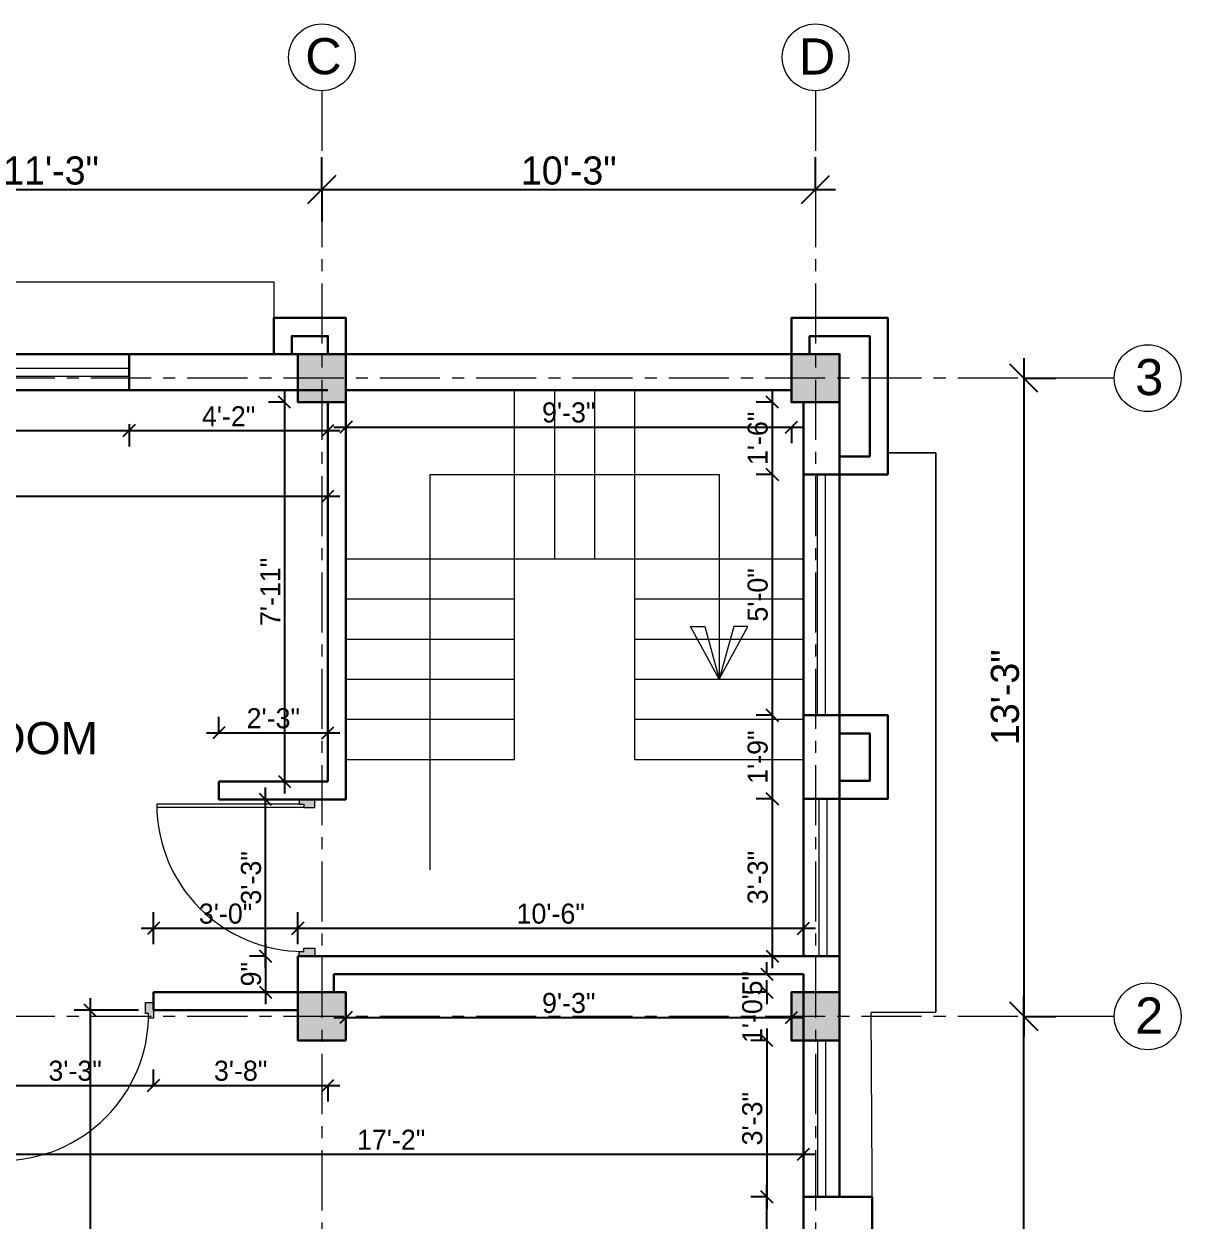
# Model space of a CAD drawing. Header units: inches. Extents: x 28835 to 36795, y -18828 to -9750.
# Drawn here: x 30894.1 to 31182.4, y -13994.7 to -13696.5 of the extents above; entities that cross this region are included whole.
import ezdxf

# ---------------------------------------------------------------- set-up
doc = ezdxf.new("R2010")
doc.units = ezdxf.units.IN
doc.header["$LTSCALE"] = 12
doc.header["$MEASUREMENT"] = 0
doc.linetypes.add('CENTER', pattern=[2, 1.25, -0.25, 0.25, -0.25])
doc.layers.add('06. Text', color=114, linetype='Continuous')
for name, color, linetype, lineweight in [('Centre Line', 253, 'CENTER', 9), ('colum', 250, 'Continuous', 30), ('dim', 85, 'Continuous', 9), ('dimention', 5, 'Continuous', 9), ('Elevation', 114, 'Continuous', 20), ('Ha2', 31, 'Continuous', 0), ('N_DOOR', 32, 'Continuous', 13), ('STAIRCASE', 6, 'Continuous', 9), ('Wall', 1, 'Continuous', 30), ('WIN', 140, 'Continuous', 15), ('window', 6, 'Continuous', 9)]:
    doc.layers.add(name, color=color, linetype=linetype, lineweight=lineweight)
doc.styles.add('Bijay', font='', dxfattribs={"height": 8})
doc.styles.add('Times', font='GOTHIC.TTF')
doc.styles.get('Bijay').set_extended_font_data('Serifa BT')
doc.dimstyles.new('D50', dxfattribs={"dimtxt": 5, "dimasz": 3, "dimexe": 4, "dimexo": 12, "dimgap": 1, "dimtad": 1, "dimdec": 0, "dimzin": 3, "dimdsep": 46, "dimlunit": 4, "dimtxsty": 'Times', "dimblk": 'OBLIQUE', "dimcen": 0, "dimdle": 3, "dimaunit": 1, "dimadec": 3, "dimazin": 0, "dimtfac": 1, "dimtdec": 0, "dimtix": 1, "dimtofl": 0, "dimtmove": 1, "dimatfit": 0, "dimldrblk": 'OBLIQUE', "dimfxl": 12, "dimfxlon": 1, "dimtolj": 1, "dimtzin": 0, "dimarcsym": 0})
doc.dimstyles.new('D75', dxfattribs={"dimtxt": 7, "dimasz": 7, "dimexe": 8, "dimexo": 24, "dimgap": 1, "dimtad": 1, "dimdec": 1, "dimzin": 3, "dimdsep": 46, "dimlunit": 4, "dimtxsty": 'Times', "dimblk": 'OBLIQUE', "dimcen": 0, "dimdle": 5, "dimaunit": 1, "dimadec": 3, "dimazin": 0, "dimtfac": 1, "dimtdec": 1, "dimtix": 1, "dimtofl": 0, "dimtmove": 1, "dimatfit": 0, "dimldrblk": 'OBLIQUE', "dimfxl": 1, "dimfxlon": 1, "dimtolj": 1, "dimtzin": 0, "dimarcsym": 0})

# ---------------------------------------------------------------- blocks, each defined once
blk = doc.blocks.new('D1000')
at = {"linetype": 'Continuous'}
for points in [[(30, 50), (30, 20), (50, 20), (50, -50), (0, -50), (0, 50)], [(970, 50), (970, 20), (950, 20), (950, -50), (1000, -50), (1000, 50)]]:
    blk.add_hatch(color=256, dxfattribs=at).paths.add_polyline_path(points)
at = {"color": 0, "linetype": 'Continuous'}
for p, q in [((950, 20), (950, 959.8)), ((970, 50), (970, 960))]:
    blk.add_line(p, q, dxfattribs=at)
at = {"linetype": 'Continuous'}
for points in [[(30, 50), (30, 20), (50, 20), (50, -50), (0, -50), (0, 50)], [(970, 50), (970, 20), (950, 20), (950, -50), (1000, -50), (1000, 50)]]:
    blk.add_lwpolyline(points, close=True, dxfattribs=at)
blk.add_arc((970, 20), 940, 90, 180, dxfattribs=at)
blk = doc.blocks.new('_Oblique')
at = {"color": 0, "linetype": 'ByBlock', "lineweight": -2}
blk.add_line((-0.5, -0.5), (0.5, 0.5), dxfattribs=at)
blk = doc.blocks.new('*D592')
at = {"layer": 'Defpoints', "color": 0, "ltscale": 12, "transparency": 16777216}
for p in [(30882.86, -13962.76), (31088.36, -13962.76), (31088.36, -13978.08)]:
    blk.add_point(p, dxfattribs=at)
at = {"layer": 'dim', "color": 0, "lineweight": -2, "ltscale": 12, "transparency": 16777216}
for p, q in [((30882.86, -13974.76), (30882.86, -13982.08)), ((31088.36, -13974.76), (31088.36, -13982.08)), ((30879.86, -13978.08), (31091.36, -13978.08))]:
    blk.add_line(p, q, dxfattribs=at)
at = {"layer": 'dim', "color": 0, "lineweight": -2, "ltscale": 12, "transparency": 16777216, "xscale": 3, "yscale": 3, "zscale": 3, "rotation": 180}
blk.add_blockref('_Oblique', (30882.86, -13978.08), dxfattribs=at)
at = {"layer": 'dim', "color": 0, "lineweight": -2, "ltscale": 12, "transparency": 16777216, "xscale": 3, "yscale": 3, "zscale": 3}
blk.add_blockref('_Oblique', (31088.36, -13978.08), dxfattribs=at)
at = {"layer": 'dim', "color": 0, "ltscale": 12, "transparency": 16777216, "insert": (30985.61, -13974.46), "char_height": 5, "attachment_point": 5, "style": 'Times'}
blk.add_mtext('\\A1;17\'-2"', dxfattribs=at)
blk = doc.blocks.new('*D594')
at = {"layer": 'Defpoints', "color": 0, "ltscale": 12, "transparency": 16777216}
for p in [(30887.36, -13946.71), (30926.36, -13960.92), (30926.36, -13968.57)]:
    blk.add_point(p, dxfattribs=at)
at = {"layer": 'dim', "color": 0, "lineweight": -2, "ltscale": 12, "transparency": 16777216}
for p, q in [((30926.36, -13960.92), (30926.36, -13956.92)), ((30884.36, -13960.92), (30929.36, -13960.92)), ((30887.36, -13958.71), (30887.36, -13964.92))]:
    blk.add_line(p, q, dxfattribs=at)
at = {"layer": 'dim', "color": 0, "lineweight": -2, "ltscale": 12, "transparency": 16777216, "xscale": 3, "yscale": 3, "zscale": 3, "rotation": 180}
blk.add_blockref('_Oblique', (30887.36, -13960.92), dxfattribs=at)
at = {"layer": 'dim', "color": 0, "lineweight": -2, "ltscale": 12, "transparency": 16777216, "xscale": 3, "yscale": 3, "zscale": 3}
blk.add_blockref('_Oblique', (30926.36, -13960.92), dxfattribs=at)
at = {"layer": 'dim', "color": 0, "ltscale": 12, "transparency": 16777216, "insert": (30906.86, -13957.29), "char_height": 5, "attachment_point": 5, "style": 'Times'}
blk.add_mtext('\\A1;3\'-3"', dxfattribs=at)
blk = doc.blocks.new('*D595')
at = {"layer": 'Defpoints', "color": 0, "ltscale": 12, "transparency": 16777216}
for p in [(30969.86, -13952.71), (30926.36, -13960.92), (30969.86, -13960.92)]:
    blk.add_point(p, dxfattribs=at)
at = {"layer": 'dim', "color": 0, "lineweight": -2, "ltscale": 12, "transparency": 16777216}
for p, q in [((30926.36, -13960.92), (30926.36, -13956.92)), ((30923.36, -13960.92), (30972.86, -13960.92)), ((30969.86, -13960.92), (30969.86, -13964.92))]:
    blk.add_line(p, q, dxfattribs=at)
at = {"layer": 'dim', "color": 0, "lineweight": -2, "ltscale": 12, "transparency": 16777216, "xscale": 3, "yscale": 3, "zscale": 3, "rotation": 180}
blk.add_blockref('_Oblique', (30926.36, -13960.92), dxfattribs=at)
at = {"layer": 'dim', "color": 0, "lineweight": -2, "ltscale": 12, "transparency": 16777216, "xscale": 3, "yscale": 3, "zscale": 3}
blk.add_blockref('_Oblique', (30969.86, -13960.92), dxfattribs=at)
at = {"layer": 'dim', "color": 0, "ltscale": 12, "transparency": 16777216, "insert": (30948.11, -13957.29), "char_height": 5, "attachment_point": 5, "style": 'Times'}
blk.add_mtext('\\A1;3\'-8"', dxfattribs=at)
blk = doc.blocks.new('*D596')
at = {"layer": 'Defpoints', "color": 0, "ltscale": 12, "transparency": 16777216}
for p in [(30974.36, -13937.71), (31085.36, -13937.71), (31085.36, -13944.03)]:
    blk.add_point(p, dxfattribs=at)
at = {"layer": 'dim', "color": 0, "lineweight": -2, "ltscale": 12, "transparency": 16777216}
for p, q in [((30971.36, -13944.03), (31088.36, -13944.03)), ((30974.36, -13944.03), (30974.36, -13948.03)), ((31085.36, -13944.03), (31085.36, -13948.03))]:
    blk.add_line(p, q, dxfattribs=at)
at = {"layer": 'dim', "color": 0, "lineweight": -2, "ltscale": 12, "transparency": 16777216, "xscale": 3, "yscale": 3, "zscale": 3, "rotation": 180}
blk.add_blockref('_Oblique', (30974.36, -13944.03), dxfattribs=at)
at = {"layer": 'dim', "color": 0, "lineweight": -2, "ltscale": 12, "transparency": 16777216, "xscale": 3, "yscale": 3, "zscale": 3}
blk.add_blockref('_Oblique', (31085.36, -13944.03), dxfattribs=at)
at = {"layer": 'dim', "color": 0, "ltscale": 12, "transparency": 16777216, "insert": (31029.86, -13940.41), "char_height": 5, "attachment_point": 5, "style": 'Times'}
blk.add_mtext('\\A1;9\'-3"', dxfattribs=at)
blk = doc.blocks.new('*D597')
at = {"layer": 'Defpoints', "color": 0, "ltscale": 12, "transparency": 16777216}
for p in [(31079.24, -13933.21), (31085.36, -13933.21), (31085.36, -13937.71)]:
    blk.add_point(p, dxfattribs=at)
at = {"layer": 'dim', "color": 0, "lineweight": -2, "ltscale": 12, "transparency": 16777216}
for p, q in [((31079.24, -13933.21), (31079.24, -13930.21)), ((31079.24, -13933.21), (31075.24, -13933.21)), ((31079.24, -13937.71), (31075.24, -13937.71)), ((31079.24, -13937.71), (31079.24, -13940.71))]:
    blk.add_line(p, q, dxfattribs=at)
at = {"layer": 'dim', "color": 0, "lineweight": -2, "ltscale": 12, "transparency": 16777216, "xscale": 3, "yscale": 3, "zscale": 3}
for p, rotation in [((31079.24, -13933.21), 270), ((31079.24, -13937.71), 90)]:
    blk.add_blockref('_Oblique', p, dxfattribs=dict(at, rotation=rotation))
at = {"layer": 'dim', "color": 0, "ltscale": 12, "transparency": 16777216, "insert": (31075.67, -13935.46), "char_height": 5, "attachment_point": 5, "rotation": 90, "style": 'Times'}
blk.add_mtext('\\A1;5"', dxfattribs=at)
blk = doc.blocks.new('*D598')
at = {"layer": 'Defpoints', "color": 0, "ltscale": 12, "transparency": 16777216}
for p in [(31085.36, -13949.71), (31079.24, -13988.71), (31088.36, -13988.71)]:
    blk.add_point(p, dxfattribs=at)
at = {"layer": 'dim', "color": 0, "lineweight": -2, "ltscale": 12, "transparency": 16777216}
for p, q in [((31079.24, -13946.71), (31079.24, -13991.71)), ((31079.24, -13949.71), (31075.24, -13949.71)), ((31079.24, -13988.71), (31075.24, -13988.71))]:
    blk.add_line(p, q, dxfattribs=at)
at = {"layer": 'dim', "color": 0, "lineweight": -2, "ltscale": 12, "transparency": 16777216, "xscale": 3, "yscale": 3, "zscale": 3}
for p, rotation in [((31079.24, -13949.71), 90), ((31079.24, -13988.71), 270)]:
    blk.add_blockref('_Oblique', p, dxfattribs=dict(at, rotation=rotation))
at = {"layer": 'dim', "color": 0, "ltscale": 12, "transparency": 16777216, "insert": (31075.61, -13969.21), "char_height": 5, "attachment_point": 5, "rotation": 90, "style": 'Times'}
blk.add_mtext('\\A1;3\'-3"', dxfattribs=at)
blk = doc.blocks.new('*D617')
at = {"layer": 'Defpoints', "color": 0, "ltscale": 12, "transparency": 16777216}
for p in [(30848.36, -13784.21), (30920.36, -13784.21), (30920.36, -13797.77)]:
    blk.add_point(p, dxfattribs=at)
at = {"layer": 'dim', "color": 0, "lineweight": -2, "ltscale": 12, "transparency": 16777216}
for p, q in [((30848.36, -13796.21), (30848.36, -13801.77)), ((30920.36, -13796.21), (30920.36, -13801.77)), ((30845.36, -13797.77), (30923.36, -13797.77))]:
    blk.add_line(p, q, dxfattribs=at)
at = {"layer": 'dim', "color": 0, "lineweight": -2, "ltscale": 12, "transparency": 16777216, "xscale": 3, "yscale": 3, "zscale": 3, "rotation": 180}
blk.add_blockref('_Oblique', (30848.36, -13797.77), dxfattribs=at)
at = {"layer": 'dim', "color": 0, "lineweight": -2, "ltscale": 12, "transparency": 16777216, "xscale": 3, "yscale": 3, "zscale": 3}
blk.add_blockref('_Oblique', (30920.36, -13797.77), dxfattribs=at)
at = {"layer": 'dim', "color": 0, "ltscale": 12, "transparency": 16777216, "insert": (30884.36, -13794.14), "char_height": 5, "attachment_point": 5, "style": 'Times'}
blk.add_mtext('\\A1;6\'-0"', dxfattribs=at)
blk = doc.blocks.new('*D618')
at = {"layer": 'Defpoints', "color": 0, "ltscale": 12, "transparency": 16777216}
for p in [(30920.36, -13784.21), (30969.86, -13790.71), (30969.86, -13797.77)]:
    blk.add_point(p, dxfattribs=at)
at = {"layer": 'dim', "color": 0, "lineweight": -2, "ltscale": 12, "transparency": 16777216}
for p, q in [((30920.36, -13796.21), (30920.36, -13801.77)), ((30917.36, -13797.77), (30972.86, -13797.77)), ((30969.86, -13797.77), (30969.86, -13801.77))]:
    blk.add_line(p, q, dxfattribs=at)
at = {"layer": 'dim', "color": 0, "lineweight": -2, "ltscale": 12, "transparency": 16777216, "xscale": 3, "yscale": 3, "zscale": 3, "rotation": 180}
blk.add_blockref('_Oblique', (30920.36, -13797.77), dxfattribs=at)
at = {"layer": 'dim', "color": 0, "lineweight": -2, "ltscale": 12, "transparency": 16777216, "xscale": 3, "yscale": 3, "zscale": 3}
blk.add_blockref('_Oblique', (30969.86, -13797.77), dxfattribs=at)
at = {"layer": 'dim', "color": 0, "ltscale": 12, "transparency": 16777216, "insert": (30945.11, -13794.21), "char_height": 5, "attachment_point": 5, "style": 'Times'}
blk.add_mtext('\\A1;4\'-2"', dxfattribs=at)
blk = doc.blocks.new('*D619')
at = {"layer": 'Defpoints', "color": 0, "ltscale": 12, "transparency": 16777216}
for p in [(30969.86, -13790.71), (30959.04, -13885.21), (30969.86, -13885.21)]:
    blk.add_point(p, dxfattribs=at)
at = {"layer": 'dim', "color": 0, "lineweight": -2, "ltscale": 12, "transparency": 16777216}
for p, q in [((30959.04, -13787.71), (30959.04, -13888.21)), ((30959.04, -13790.71), (30955.04, -13790.71)), ((30959.04, -13885.21), (30955.04, -13885.21))]:
    blk.add_line(p, q, dxfattribs=at)
at = {"layer": 'dim', "color": 0, "lineweight": -2, "ltscale": 12, "transparency": 16777216, "xscale": 3, "yscale": 3, "zscale": 3}
for p, rotation in [((30959.04, -13790.71), 90), ((30959.04, -13885.21), 270)]:
    blk.add_blockref('_Oblique', p, dxfattribs=dict(at, rotation=rotation))
at = {"layer": 'dim', "color": 0, "ltscale": 12, "transparency": 16777216, "insert": (30955.48, -13837.96), "char_height": 5, "attachment_point": 5, "rotation": 90, "style": 'Times'}
blk.add_mtext('\\A1;7\'-11"', dxfattribs=at)
blk = doc.blocks.new('*D620')
at = {"layer": 'Defpoints', "color": 0, "ltscale": 12, "transparency": 16777216}
for p in [(30969.86, -13873.1), (30942.64, -13885.21), (30969.86, -13885.21)]:
    blk.add_point(p, dxfattribs=at)
at = {"layer": 'dim', "color": 0, "lineweight": -2, "ltscale": 12, "transparency": 16777216}
for p, q in [((30942.64, -13873.21), (30942.64, -13869.1)), ((30969.86, -13873.21), (30969.86, -13869.1)), ((30939.64, -13873.1), (30972.86, -13873.1))]:
    blk.add_line(p, q, dxfattribs=at)
at = {"layer": 'dim', "color": 0, "lineweight": -2, "ltscale": 12, "transparency": 16777216, "xscale": 3, "yscale": 3, "zscale": 3, "rotation": 180}
blk.add_blockref('_Oblique', (30942.64, -13873.1), dxfattribs=at)
at = {"layer": 'dim', "color": 0, "lineweight": -2, "ltscale": 12, "transparency": 16777216, "xscale": 3, "yscale": 3, "zscale": 3}
blk.add_blockref('_Oblique', (30969.86, -13873.1), dxfattribs=at)
at = {"layer": 'dim', "color": 0, "ltscale": 12, "transparency": 16777216, "insert": (30956.25, -13869.47), "char_height": 5, "attachment_point": 5, "style": 'Times'}
blk.add_mtext('\\A1;2\'-3"', dxfattribs=at)
blk = doc.blocks.new('*D621')
at = {"layer": 'Defpoints', "color": 0, "ltscale": 12, "transparency": 16777216}
for p in [(30954.33, -13889.71), (30966.6, -13889.71), (30962.36, -13928.71)]:
    blk.add_point(p, dxfattribs=at)
at = {"layer": 'dim', "color": 0, "lineweight": -2, "ltscale": 12, "transparency": 16777216}
for p, q in [((30954.33, -13931.71), (30954.33, -13886.71)), ((30954.6, -13889.71), (30950.33, -13889.71)), ((30954.33, -13928.71), (30950.33, -13928.71))]:
    blk.add_line(p, q, dxfattribs=at)
at = {"layer": 'dim', "color": 0, "lineweight": -2, "ltscale": 12, "transparency": 16777216, "xscale": 3, "yscale": 3, "zscale": 3}
for p, rotation in [((30954.33, -13889.71), 90), ((30954.33, -13928.71), 270)]:
    blk.add_blockref('_Oblique', p, dxfattribs=dict(at, rotation=rotation))
at = {"layer": 'dim', "color": 0, "ltscale": 12, "transparency": 16777216, "insert": (30950.71, -13909.21), "char_height": 5, "attachment_point": 5, "rotation": 90, "style": 'Times'}
blk.add_mtext('\\A1;3\'-3"', dxfattribs=at)
blk = doc.blocks.new('*D622')
at = {"layer": 'Defpoints', "color": 0, "ltscale": 12, "transparency": 16777216}
for p in [(30962.36, -13928.71), (30954.33, -13937.71), (30962.36, -13937.71)]:
    blk.add_point(p, dxfattribs=at)
at = {"layer": 'dim', "color": 0, "lineweight": -2, "ltscale": 12, "transparency": 16777216}
for p, q in [((30954.33, -13925.71), (30954.33, -13940.71)), ((30954.33, -13928.71), (30950.33, -13928.71)), ((30954.33, -13937.71), (30950.33, -13937.71))]:
    blk.add_line(p, q, dxfattribs=at)
at = {"layer": 'dim', "color": 0, "lineweight": -2, "ltscale": 12, "transparency": 16777216, "xscale": 3, "yscale": 3, "zscale": 3}
for p, rotation in [((30954.33, -13928.71), 90), ((30954.33, -13937.71), 270)]:
    blk.add_blockref('_Oblique', p, dxfattribs=dict(at, rotation=rotation))
at = {"layer": 'dim', "color": 0, "ltscale": 12, "transparency": 16777216, "insert": (30950.71, -13933.21), "char_height": 5, "attachment_point": 5, "rotation": 90, "style": 'Times'}
blk.add_mtext('\\A1;9"', dxfattribs=at)
blk = doc.blocks.new('*D623')
at = {"layer": 'Defpoints', "color": 0, "ltscale": 12, "transparency": 16777216}
for p in [(30962.36, -13921.78), (30926.36, -13937.71), (30962.36, -13937.71)]:
    blk.add_point(p, dxfattribs=at)
at = {"layer": 'dim', "color": 0, "lineweight": -2, "ltscale": 12, "transparency": 16777216}
for p, q in [((30926.36, -13925.71), (30926.36, -13917.78)), ((30962.36, -13925.71), (30962.36, -13917.78)), ((30923.36, -13921.78), (30965.36, -13921.78))]:
    blk.add_line(p, q, dxfattribs=at)
at = {"layer": 'dim', "color": 0, "lineweight": -2, "ltscale": 12, "transparency": 16777216, "xscale": 3, "yscale": 3, "zscale": 3, "rotation": 180}
blk.add_blockref('_Oblique', (30926.36, -13921.78), dxfattribs=at)
at = {"layer": 'dim', "color": 0, "lineweight": -2, "ltscale": 12, "transparency": 16777216, "xscale": 3, "yscale": 3, "zscale": 3}
blk.add_blockref('_Oblique', (30962.36, -13921.78), dxfattribs=at)
at = {"layer": 'dim', "color": 0, "ltscale": 12, "transparency": 16777216, "insert": (30944.36, -13918.15), "char_height": 5, "attachment_point": 5, "style": 'Times'}
blk.add_mtext('\\A1;3\'-0"', dxfattribs=at)
blk = doc.blocks.new('*D624')
at = {"layer": 'Defpoints', "color": 0, "ltscale": 12, "transparency": 16777216}
for p in [(31088.36, -13921.78), (30962.36, -13928.71), (31088.36, -13928.71)]:
    blk.add_point(p, dxfattribs=at)
at = {"layer": 'dim', "color": 0, "lineweight": -2, "ltscale": 12, "transparency": 16777216}
for p, q in [((30962.36, -13921.78), (30962.36, -13917.78)), ((31088.36, -13921.78), (31088.36, -13917.78)), ((30959.36, -13921.78), (31091.36, -13921.78))]:
    blk.add_line(p, q, dxfattribs=at)
at = {"layer": 'dim', "color": 0, "lineweight": -2, "ltscale": 12, "transparency": 16777216, "xscale": 3, "yscale": 3, "zscale": 3, "rotation": 180}
blk.add_blockref('_Oblique', (30962.36, -13921.78), dxfattribs=at)
at = {"layer": 'dim', "color": 0, "lineweight": -2, "ltscale": 12, "transparency": 16777216, "xscale": 3, "yscale": 3, "zscale": 3}
blk.add_blockref('_Oblique', (31088.36, -13921.78), dxfattribs=at)
at = {"layer": 'dim', "color": 0, "ltscale": 12, "transparency": 16777216, "insert": (31025.36, -13918.15), "char_height": 5, "attachment_point": 5, "style": 'Times'}
blk.add_mtext('\\A1;10\'-6"', dxfattribs=at)
blk = doc.blocks.new('*D625')
at = {"layer": 'Defpoints', "color": 0, "ltscale": 12, "transparency": 16777216}
for p in [(31080.59, -13889.54), (31088.36, -13889.54), (31088.36, -13928.71)]:
    blk.add_point(p, dxfattribs=at)
at = {"layer": 'dim', "color": 0, "lineweight": -2, "ltscale": 12, "transparency": 16777216}
for p, q in [((31080.59, -13931.71), (31080.59, -13886.54)), ((31080.59, -13889.54), (31076.59, -13889.54)), ((31080.59, -13928.71), (31076.59, -13928.71))]:
    blk.add_line(p, q, dxfattribs=at)
at = {"layer": 'dim', "color": 0, "lineweight": -2, "ltscale": 12, "transparency": 16777216, "xscale": 3, "yscale": 3, "zscale": 3}
for p, rotation in [((31080.59, -13889.54), 90), ((31080.59, -13928.71), 270)]:
    blk.add_blockref('_Oblique', p, dxfattribs=dict(at, rotation=rotation))
at = {"layer": 'dim', "color": 0, "ltscale": 12, "transparency": 16777216, "insert": (31076.96, -13909.13), "char_height": 5, "attachment_point": 5, "rotation": 90, "style": 'Times'}
blk.add_mtext('\\A1;3\'-3"', dxfattribs=at)
blk = doc.blocks.new('*D626')
at = {"layer": 'Defpoints', "color": 0, "ltscale": 12, "transparency": 16777216}
for p in [(31080.59, -13868.71), (31088.36, -13868.71), (31088.36, -13889.54)]:
    blk.add_point(p, dxfattribs=at)
at = {"layer": 'dim', "color": 0, "lineweight": -2, "ltscale": 12, "transparency": 16777216}
for p, q in [((31080.59, -13892.54), (31080.59, -13865.71)), ((31080.59, -13868.71), (31076.59, -13868.71)), ((31080.59, -13889.54), (31076.59, -13889.54))]:
    blk.add_line(p, q, dxfattribs=at)
at = {"layer": 'dim', "color": 0, "lineweight": -2, "ltscale": 12, "transparency": 16777216, "xscale": 3, "yscale": 3, "zscale": 3}
for p, rotation in [((31080.59, -13868.71), 90), ((31080.59, -13889.54), 270)]:
    blk.add_blockref('_Oblique', p, dxfattribs=dict(at, rotation=rotation))
at = {"layer": 'dim', "color": 0, "ltscale": 12, "transparency": 16777216, "insert": (31076.96, -13879.13), "char_height": 5, "attachment_point": 5, "rotation": 90, "style": 'Times'}
blk.add_mtext('\\A1;1\'-9"', dxfattribs=at)
blk = doc.blocks.new('*D627')
at = {"layer": 'Defpoints', "color": 0, "ltscale": 12, "transparency": 16777216}
for p in [(31080.59, -13808.71), (31088.36, -13808.71), (31088.36, -13868.71)]:
    blk.add_point(p, dxfattribs=at)
at = {"layer": 'dim', "color": 0, "lineweight": -2, "ltscale": 12, "transparency": 16777216}
for p, q in [((31080.59, -13871.71), (31080.59, -13805.71)), ((31080.59, -13808.71), (31076.59, -13808.71)), ((31080.59, -13868.71), (31076.59, -13868.71))]:
    blk.add_line(p, q, dxfattribs=at)
at = {"layer": 'dim', "color": 0, "lineweight": -2, "ltscale": 12, "transparency": 16777216, "xscale": 3, "yscale": 3, "zscale": 3}
for p, rotation in [((31080.59, -13808.71), 90), ((31080.59, -13868.71), 270)]:
    blk.add_blockref('_Oblique', p, dxfattribs=dict(at, rotation=rotation))
at = {"layer": 'dim', "color": 0, "ltscale": 12, "transparency": 16777216, "insert": (31076.96, -13838.71), "char_height": 5, "attachment_point": 5, "rotation": 90, "style": 'Times'}
blk.add_mtext('\\A1;5\'-0"', dxfattribs=at)
blk = doc.blocks.new('*D628')
at = {"layer": 'Defpoints', "color": 0, "ltscale": 12, "transparency": 16777216}
for p in [(31080.59, -13790.71), (31085.36, -13790.71), (31088.36, -13808.71)]:
    blk.add_point(p, dxfattribs=at)
at = {"layer": 'dim', "color": 0, "lineweight": -2, "ltscale": 12, "transparency": 16777216}
for p, q in [((31080.59, -13811.71), (31080.59, -13787.71)), ((31080.59, -13790.71), (31076.59, -13790.71)), ((31080.59, -13808.71), (31076.59, -13808.71))]:
    blk.add_line(p, q, dxfattribs=at)
at = {"layer": 'dim', "color": 0, "lineweight": -2, "ltscale": 12, "transparency": 16777216, "xscale": 3, "yscale": 3, "zscale": 3}
for p, rotation in [((31080.59, -13790.71), 90), ((31080.59, -13808.71), 270)]:
    blk.add_blockref('_Oblique', p, dxfattribs=dict(at, rotation=rotation))
at = {"layer": 'dim', "color": 0, "ltscale": 12, "transparency": 16777216, "insert": (31076.96, -13799.71), "char_height": 5, "attachment_point": 5, "rotation": 90, "style": 'Times'}
blk.add_mtext('\\A1;1\'-6"', dxfattribs=at)
blk = doc.blocks.new('*D629')
at = {"layer": 'Defpoints', "color": 0, "ltscale": 12, "transparency": 16777216}
for p in [(30974.36, -13790.71), (31085.36, -13790.71), (31085.36, -13796.91)]:
    blk.add_point(p, dxfattribs=at)
at = {"layer": 'dim', "color": 0, "lineweight": -2, "ltscale": 12, "transparency": 16777216}
for p, q in [((30971.36, -13796.91), (31088.36, -13796.91)), ((30974.36, -13796.91), (30974.36, -13800.91)), ((31085.36, -13796.91), (31085.36, -13800.91))]:
    blk.add_line(p, q, dxfattribs=at)
at = {"layer": 'dim', "color": 0, "lineweight": -2, "ltscale": 12, "transparency": 16777216, "xscale": 3, "yscale": 3, "zscale": 3, "rotation": 180}
blk.add_blockref('_Oblique', (30974.36, -13796.91), dxfattribs=at)
at = {"layer": 'dim', "color": 0, "lineweight": -2, "ltscale": 12, "transparency": 16777216, "xscale": 3, "yscale": 3, "zscale": 3}
blk.add_blockref('_Oblique', (31085.36, -13796.91), dxfattribs=at)
at = {"layer": 'dim', "color": 0, "ltscale": 12, "transparency": 16777216, "insert": (31029.86, -13793.28), "char_height": 5, "attachment_point": 5, "style": 'Times'}
blk.add_mtext('\\A1;9\'-3"', dxfattribs=at)
blk = doc.blocks.new('*D634')
at = {"layer": 'Defpoints', "color": 0, "ltscale": 12, "transparency": 16777216}
for p in [(30968.36, -13707.65), (30833.36, -13737.69), (30968.36, -13737.69)]:
    blk.add_point(p, dxfattribs=at)
at = {"layer": 'dimention', "color": 0, "lineweight": -2, "ltscale": 12, "transparency": 16777216}
for p, q in [((30833.36, -13737.69), (30833.36, -13729.69)), ((30968.36, -13737.57), (30968.36, -13745.69)), ((30828.36, -13737.69), (30973.36, -13737.69))]:
    blk.add_line(p, q, dxfattribs=at)
at = {"layer": 'dimention', "color": 0, "lineweight": -2, "ltscale": 12, "transparency": 16777216, "xscale": 7, "yscale": 7, "zscale": 7, "rotation": 180}
blk.add_blockref('_Oblique', (30833.36, -13737.69), dxfattribs=at)
at = {"layer": 'dimention', "color": 0, "lineweight": -2, "ltscale": 12, "transparency": 16777216, "xscale": 7, "yscale": 7, "zscale": 7}
blk.add_blockref('_Oblique', (30968.36, -13737.69), dxfattribs=at)
at = {"layer": 'dimention', "color": 0, "ltscale": 12, "transparency": 16777216, "insert": (30900.86, -13733.02), "char_height": 7, "attachment_point": 5, "style": 'Times'}
blk.add_mtext('\\A1;11\'-3"', dxfattribs=at)
blk = doc.blocks.new('*D635')
at = {"layer": 'Defpoints', "color": 0, "ltscale": 12, "transparency": 16777216}
for p in [(30968.36, -13737.69), (31091.36, -13737.69), (31091.36, -13737.69)]:
    blk.add_point(p, dxfattribs=at)
at = {"layer": 'dimention', "color": 0, "lineweight": -2, "ltscale": 12, "transparency": 16777216}
for p, q in [((30968.36, -13737.69), (30968.36, -13729.69)), ((31091.36, -13737.69), (31091.36, -13729.69)), ((30963.36, -13737.69), (31096.36, -13737.69))]:
    blk.add_line(p, q, dxfattribs=at)
at = {"layer": 'dimention', "color": 0, "lineweight": -2, "ltscale": 12, "transparency": 16777216, "xscale": 7, "yscale": 7, "zscale": 7, "rotation": 180}
blk.add_blockref('_Oblique', (30968.36, -13737.69), dxfattribs=at)
at = {"layer": 'dimention', "color": 0, "lineweight": -2, "ltscale": 12, "transparency": 16777216, "xscale": 7, "yscale": 7, "zscale": 7}
blk.add_blockref('_Oblique', (31091.36, -13737.69), dxfattribs=at)
at = {"layer": 'dimention', "color": 0, "ltscale": 12, "transparency": 16777216, "insert": (31029.86, -13733.02), "char_height": 7, "attachment_point": 5, "style": 'Times'}
blk.add_mtext('\\A1;10\'-3"', dxfattribs=at)
blk = doc.blocks.new('*D636')
at = {"layer": 'Defpoints', "color": 0, "ltscale": 12, "transparency": 16777216}
for p in [(31121.36, -13784.71), (31121.36, -13943.71), (31143.27, -13943.71)]:
    blk.add_point(p, dxfattribs=at)
at = {"layer": 'dimention', "color": 0, "lineweight": -2, "ltscale": 12, "transparency": 16777216}
for p, q in [((31143.27, -13779.71), (31143.27, -13948.71)), ((31143.27, -13784.71), (31151.27, -13784.71)), ((31143.27, -13943.71), (31151.27, -13943.71))]:
    blk.add_line(p, q, dxfattribs=at)
at = {"layer": 'dimention', "color": 0, "lineweight": -2, "ltscale": 12, "transparency": 16777216, "xscale": 7, "yscale": 7, "zscale": 7}
for p, rotation in [((31143.27, -13784.71), 90), ((31143.27, -13943.71), 270)]:
    blk.add_blockref('_Oblique', p, dxfattribs=dict(at, rotation=rotation))
at = {"layer": 'dimention', "color": 0, "ltscale": 12, "transparency": 16777216, "insert": (31138.59, -13864.21), "char_height": 7, "attachment_point": 5, "rotation": 90, "style": 'Times'}
blk.add_mtext('\\A1;13\'-3"', dxfattribs=at)
blk = doc.blocks.new('*D637')
at = {"layer": 'Defpoints', "color": 0, "ltscale": 12, "transparency": 16777216}
for p in [(31121.36, -13943.71), (31143.27, -13943.71), (31106.1, -14099.71)]:
    blk.add_point(p, dxfattribs=at)
at = {"layer": 'dimention', "color": 0, "lineweight": -2, "ltscale": 12, "transparency": 16777216}
for p, q in [((31143.27, -14104.71), (31143.27, -13938.71)), ((31143.27, -13943.71), (31151.27, -13943.71)), ((31142.27, -14099.71), (31151.27, -14099.71))]:
    blk.add_line(p, q, dxfattribs=at)
at = {"layer": 'dimention', "color": 0, "lineweight": -2, "ltscale": 12, "transparency": 16777216, "xscale": 7, "yscale": 7, "zscale": 7}
for p, rotation in [((31143.27, -13943.71), 90), ((31143.27, -14099.71), 270)]:
    blk.add_blockref('_Oblique', p, dxfattribs=dict(at, rotation=rotation))
at = {"layer": 'dimention', "color": 0, "ltscale": 12, "transparency": 16777216, "insert": (31138.59, -14021.71), "char_height": 7, "attachment_point": 5, "rotation": 90, "style": 'Times'}
blk.add_mtext('\\A1;13\'-0"', dxfattribs=at)
blk = doc.blocks.new('*D647')
at = {"layer": 'Defpoints', "color": 0, "ltscale": 12, "transparency": 16777216}
for p in [(30792.88, -13802.71), (30969.86, -13801.77), (30969.86, -13814.1)]:
    blk.add_point(p, dxfattribs=at)
at = {"layer": 'dim', "color": 0, "lineweight": -2, "ltscale": 12, "transparency": 16777216}
for p, q in [((30789.88, -13814.1), (30972.86, -13814.1)), ((30792.88, -13814.1), (30792.88, -13818.1)), ((30969.86, -13813.77), (30969.86, -13818.1))]:
    blk.add_line(p, q, dxfattribs=at)
at = {"layer": 'dim', "color": 0, "lineweight": -2, "ltscale": 12, "transparency": 16777216, "xscale": 3, "yscale": 3, "zscale": 3, "rotation": 180}
blk.add_blockref('_Oblique', (30792.88, -13814.1), dxfattribs=at)
at = {"layer": 'dim', "color": 0, "lineweight": -2, "ltscale": 12, "transparency": 16777216, "xscale": 3, "yscale": 3, "zscale": 3}
blk.add_blockref('_Oblique', (30969.86, -13814.1), dxfattribs=at)
at = {"layer": 'dim', "color": 0, "ltscale": 12, "transparency": 16777216, "insert": (30881.37, -13810.48), "char_height": 5, "attachment_point": 5, "style": 'Times'}
blk.add_mtext('\\A1;14\'-9"', dxfattribs=at)
blk = doc.blocks.new('*D890')
at = {"layer": 'Defpoints', "color": 0, "ltscale": 12, "transparency": 16777216}
for p in [(31085.36, -13937.71), (31079.24, -13949.71), (31085.36, -13949.71)]:
    blk.add_point(p, dxfattribs=at)
at = {"layer": 'dim', "color": 0, "lineweight": -2, "ltscale": 12, "transparency": 16777216}
for p, q in [((31079.24, -13937.71), (31079.24, -13934.71)), ((31079.24, -13937.71), (31075.24, -13937.71)), ((31079.24, -13949.71), (31075.24, -13949.71)), ((31079.24, -13949.71), (31079.24, -13952.71))]:
    blk.add_line(p, q, dxfattribs=at)
at = {"layer": 'dim', "color": 0, "lineweight": -2, "ltscale": 12, "transparency": 16777216, "xscale": 3, "yscale": 3, "zscale": 3}
for p, rotation in [((31079.24, -13937.71), 270), ((31079.24, -13949.71), 90)]:
    blk.add_blockref('_Oblique', p, dxfattribs=dict(at, rotation=rotation))
at = {"layer": 'dim', "color": 0, "ltscale": 12, "transparency": 16777216, "insert": (31075.61, -13943.71), "char_height": 5, "attachment_point": 5, "rotation": 90, "style": 'Times'}
blk.add_mtext('\\A1;1\'-0"', dxfattribs=at)
blk = doc.blocks.new('*D891')
at = {"layer": 'Defpoints', "color": 0, "ltscale": 12, "transparency": 16777216}
for p in [(31079.24, -13988.71), (31088.36, -13988.71), (31088.36, -14024.71)]:
    blk.add_point(p, dxfattribs=at)
at = {"layer": 'dim', "color": 0, "lineweight": -2, "ltscale": 12, "transparency": 16777216}
for p, q in [((31079.24, -14027.71), (31079.24, -13985.71)), ((31079.24, -13988.71), (31075.24, -13988.71)), ((31079.24, -14024.71), (31075.24, -14024.71))]:
    blk.add_line(p, q, dxfattribs=at)
at = {"layer": 'dim', "color": 0, "lineweight": -2, "ltscale": 12, "transparency": 16777216, "xscale": 3, "yscale": 3, "zscale": 3}
for p, rotation in [((31079.24, -13988.71), 90), ((31079.24, -14024.71), 270)]:
    blk.add_blockref('_Oblique', p, dxfattribs=dict(at, rotation=rotation))
at = {"layer": 'dim', "color": 0, "ltscale": 12, "transparency": 16777216, "insert": (31075.61, -14006.71), "char_height": 5, "attachment_point": 5, "rotation": 90, "style": 'Times'}
blk.add_mtext('\\A1;3\'-0"', dxfattribs=at)
blk = doc.blocks.new('*D892')
at = {"layer": 'Defpoints', "color": 0, "ltscale": 12, "transparency": 16777216}
for p in [(30962.36, -13942.21), (30910.65, -14096.71), (30962.36, -14096.71)]:
    blk.add_point(p, dxfattribs=at)
at = {"layer": 'dim', "color": 0, "lineweight": -2, "ltscale": 12, "transparency": 16777216}
for p, q in [((30910.65, -13939.21), (30910.65, -14099.71)), ((30922.65, -13942.21), (30906.65, -13942.21)), ((30922.65, -14096.71), (30906.65, -14096.71))]:
    blk.add_line(p, q, dxfattribs=at)
at = {"layer": 'dim', "color": 0, "lineweight": -2, "ltscale": 12, "transparency": 16777216, "xscale": 3, "yscale": 3, "zscale": 3}
for p, rotation in [((30910.65, -13942.21), 90), ((30910.65, -14096.71), 270)]:
    blk.add_blockref('_Oblique', p, dxfattribs=dict(at, rotation=rotation))
at = {"layer": 'dim', "color": 0, "ltscale": 12, "transparency": 16777216, "insert": (30907.08, -14019.46), "char_height": 5, "attachment_point": 5, "rotation": 90, "style": 'Times'}
blk.add_mtext('\\A1;12\'-11"', dxfattribs=at)

msp = doc.modelspace()

# ---------------------------------------------------------------- hatches: boundary and pattern name
at = {"layer": 'Ha2'}
for points in [[(30974.36, -13790.71), (30974.36, -13778.71), (30962.36, -13778.71), (30962.36, -13790.71)], [(31097.36, -13790.71), (31097.36, -13778.71), (31085.36, -13778.71), (31085.36, -13790.71)], [(30974.36, -13949.71), (30974.36, -13937.71), (30962.36, -13937.71), (30962.36, -13949.71)], [(31097.36, -13949.71), (31097.36, -13937.71), (31085.36, -13937.71), (31085.36, -13949.71)]]:
    msp.add_hatch(color=256, dxfattribs=at).paths.add_polyline_path(points)

# ---------------------------------------------------------------- linework, layer by layer
at = {"layer": 'Centre Line'}
for p, q in [((30968.36, -13713.09), (30968.36, -14171.63)), ((31091.36, -13713.09), (31091.36, -14171.63)), ((31165.78, -13784.71), (30640.97, -13784.71)), ((31165.78, -13943.71), (30640.97, -13943.71))]:
    msp.add_line(p, q, dxfattribs=at)
at = {"layer": 'colum'}
for points in [[(30974.36, -13790.71), (30974.36, -13778.71), (30962.36, -13778.71), (30962.36, -13790.71)], [(31097.36, -13790.71), (31097.36, -13778.71), (31085.36, -13778.71), (31085.36, -13790.71)], [(30974.36, -13949.71), (30974.36, -13937.71), (30962.36, -13937.71), (30962.36, -13949.71)], [(31097.36, -13949.71), (31097.36, -13937.71), (31085.36, -13937.71), (31085.36, -13949.71)]]:
    msp.add_lwpolyline(points, close=True, dxfattribs=at)
at = {"layer": 'Elevation', "flags": 128}
for points in [[(30713.36, -13760.71), (30956.36, -13760.71), (30956.36, -13769.71), (30956.36, -13769.71), (30956.36, -13769.71), (30974.36, -13769.71), (30974.36, -13778.71), (31085.36, -13778.71), (31085.36, -13769.71), (31109.36, -13769.71), (31109.36, -13803.28), (31121.36, -13803.28), (31121.36, -13942.71), (31105.16, -13942.81), (31106.36, -14144.71), (30962.36, -14144.71), (30962.36, -14105.71), (30839.36, -14105.71)], [(31105.25, -13942.71), (31121.36, -13942.71), (31121.36, -13803.28), (31109.36, -13803.28)]]:
    msp.add_lwpolyline(points, dxfattribs=at)
at = {"layer": 'STAIRCASE'}
for p, q in [((31016.36, -13879.71), (31016.36, -13787.71)), ((31026.36, -13829.71), (31026.36, -13787.71)), ((31036.36, -13829.71), (31036.36, -13787.71)), ((31046.36, -13879.71), (31046.36, -13787.71)), ((30974.36, -13829.71), (31088.36, -13829.71)), ((30974.36, -13839.71), (31016.36, -13839.71)), ((31046.36, -13839.71), (31088.36, -13839.71)), ((30974.36, -13849.71), (31016.36, -13849.71)), ((31046.36, -13849.71), (31088.36, -13849.71)), ((30974.36, -13859.71), (31016.36, -13859.71)), ((31046.36, -13859.71), (31088.36, -13859.71)), ((30974.36, -13869.71), (31016.36, -13869.71)), ((31046.36, -13869.71), (31088.36, -13869.71)), ((30974.36, -13879.71), (31016.36, -13879.71)), ((31046.36, -13879.71), (31088.36, -13879.71))]:
    msp.add_line(p, q, dxfattribs=at)
for points in [[(30995.36, -13907.24), (30995.36, -13808.71), (31067.36, -13808.71), (31067.36, -13859.71)], [(31067.36, -13859.71), (31060.22, -13846.58), (31063.76, -13846.58), (31067.36, -13859.71)], [(31067.36, -13859.71), (31074.51, -13846.58), (31070.96, -13846.58), (31067.36, -13859.71)]]:
    msp.add_lwpolyline(points, dxfattribs=at)
at = {"layer": 'Wall'}
for p, q in [((31085.36, -13778.71), (30833.36, -13778.71)), ((30839.36, -13787.71), (30969.86, -13787.71)), ((30974.36, -13787.71), (31085.36, -13787.71)), ((30969.86, -13790.71), (30969.86, -13885.21)), ((30974.36, -13790.71), (30974.36, -13889.71)), ((31088.36, -13928.71), (31088.36, -13790.71)), ((31097.36, -13988.71), (31097.36, -13790.71)), ((30942.64, -13885.21), (30969.86, -13885.21)), ((30942.64, -13885.21), (30942.64, -13889.71)), ((30942.64, -13889.71), (30974.36, -13889.71)), ((31097.36, -13928.71), (30962.36, -13928.71)), ((30962.36, -13928.71), (30962.36, -13928.71)), ((30962.36, -13928.71), (30962.36, -13937.71)), ((30971.36, -13937.71), (30971.36, -13933.21)), ((30971.36, -13933.21), (31088.36, -13933.21)), ((31088.36, -13988.71), (31088.36, -13933.21)), ((30968.36, -13937.71), (30926.36, -13937.71)), ((30926.36, -13937.71), (30926.36, -13942.21)), ((30962.36, -13942.21), (30926.36, -13942.21)), ((31088.36, -14096.71), (31088.36, -13988.71))]:
    msp.add_line(p, q, dxfattribs=at)
at = {"layer": 'Wall', "ltscale": 12}
for p, q in [((30920.36, -13778.71), (30920.36, -13787.71)), ((31097.36, -13937.71), (31088.36, -13937.71))]:
    msp.add_line(p, q, dxfattribs=at)
for points in [[(30974.36, -13778.71), (30974.36, -13769.71), (30956.36, -13769.71), (30956.36, -13778.71)], [(31085.36, -13778.71), (31085.36, -13769.71), (31106.36, -13769.71), (31109.36, -13769.71), (31109.36, -13808.71), (31088.36, -13808.71)], [(30969.86, -13778.71), (30969.86, -13774.21), (30960.86, -13774.21), (30960.86, -13778.71)], [(31089.86, -13778.71), (31089.86, -13774.21), (31104.86, -13774.21), (31104.86, -13804.21), (31097.36, -13804.21)], [(31097.36, -13868.71), (31088.36, -13868.71)], [(31088.36, -13868.71), (31097.36, -13868.71), (31109.36, -13868.71), (31109.36, -13889.54), (31088.36, -13889.54)], [(31097.36, -13873.21), (31104.86, -13873.21), (31104.86, -13885.04), (31097.36, -13885.04)], [(31097.36, -13997.71), (31105.45, -13997.71), (31105.43, -13988.71), (31088.36, -13988.71)]]:
    msp.add_lwpolyline(points, dxfattribs=at)
at = {"layer": 'WIN', "ltscale": 12}
for p, q in [((30848.36, -13782.21), (30920.36, -13782.21)), ((30848.36, -13784.21), (30920.36, -13784.21)), ((31091.86, -13868.71), (31091.86, -13808.71)), ((31093.86, -13868.71), (31093.86, -13808.71)), ((31092.27, -13928.71), (31092.27, -13889.54)), ((31094.27, -13928.71), (31094.27, -13889.54)), ((31091.86, -13949.71), (31091.86, -13988.71)), ((31093.86, -13949.71), (31093.86, -13988.71))]:
    msp.add_line(p, q, dxfattribs=at)
at = {"layer": 'window', "linetype": 'Continuous', "ltscale": 25}
for centre in [(30968.36, -13704.77), (31091.36, -13704.77), (31174.12, -13784.71), (31174.12, -13943.71)]:
    msp.add_circle(centre, 8.32, dxfattribs=at)

# ---------------------------------------------------------------- block references
at = {"layer": 'N_DOOR', "xscale": 0.03899999987334013, "yscale": 0.03899999987334013, "zscale": 0.03899999987334013}
for p, rotation in [((30964.65, -13928.71), 90), ((30926.36, -13942.21), 180)]:
    msp.add_blockref('D1000', p, dxfattribs=dict(at, rotation=rotation))

# ---------------------------------------------------------------- texts
at = {"layer": '06. Text', "ltscale": 0.3, "insert": (30875.28, -13874.45), "char_height": 8, "width": 99.1644, "attachment_point": 5, "style": 'Bijay'}
msp.add_mtext('{\\fArial|b0|i0|c0|p34;LIVING ROOM}', dxfattribs=at)
at = {"layer": 'window', "linetype": 'Continuous', "ltscale": 25, "char_height": 9, "width": 0.0000117, "attachment_point": 5, "rotation": 359.9776}
for s, insert in [('{\\fArial|b0|i0|c0|p34;C}', (30968.74, -13704.56)), ('{\\fArial|b0|i0|c0|p34;D}', (31091.74, -13704.56)), ('{\\fArial|b0|i0|c0|p34;3}', (31174.5, -13784.5)), ('{\\fArial|b0|i0|c0|p34;2}', (31174.5, -13943.5))]:
    msp.add_mtext(s, dxfattribs=dict(at, insert=insert))

# ---------------------------------------------------------------- dimensions: what is measured, and where the dimension line sits
at = {"layer": 'dim', "ltscale": 12}
for base, p1, p2, picture, middle in [((30920.36, -13797.77), (30848.36, -13784.21), (30920.36, -13784.21), '*D617', (30884.36, -13794.14)), ((30969.86344041, -13797.76930087), (30920.36344041, -13784.21327801), (30969.86344041, -13790.71327801), '*D618', (30945.11344041, -13794.20641848)), ((31085.36, -13796.91), (30974.36, -13790.71), (31085.36, -13790.71), '*D629', (31029.86, -13793.28)), ((30969.86, -13814.1), (30792.88, -13802.71), (30969.86, -13801.77), '*D647', (30881.37, -13810.48)), ((30969.86, -13873.1), (30942.64, -13885.21), (30969.86, -13885.21), '*D620', (30956.25, -13869.47)), ((30962.36, -13921.78), (30926.36, -13937.71), (30962.36, -13937.71), '*D623', (30944.36, -13918.15)), ((31088.36, -13921.78), (30962.36, -13928.71), (31088.36, -13928.71), '*D624', (31025.36, -13918.15)), ((31085.36, -13944.03), (30974.36, -13937.71), (31085.36, -13937.71), '*D596', (31029.86, -13940.41)), ((30926.36, -13960.92), (30887.36, -13946.71), (30926.36, -13968.57), '*D594', (30906.86, -13957.29)), ((30969.8634404, -13960.9192133), (30926.3634403, -13960.9192133), (30969.8634404, -13952.713278), '*D595', (30948.1134404, -13957.2934485)), ((31088.36344041, -13978.08495064), (30882.86344029, -13962.75514031), (31088.36344041, -13962.75514031), '*D592', (30985.61344035, -13974.45918585))]:
    dim = msp.add_linear_dim(base=base, p1=p1, p2=p2, dimstyle='D50', dxfattribs=at)
    dim.commit()
    dim.dimension.update_dxf_attribs({"geometry": picture, "text_midpoint": middle})
for base, p1, p2, picture, middle in [((30959.0425884, -13885.2132781), (30969.8634404, -13790.713278), (30969.8634404, -13885.2132781), '*D619', (30955.479706, -13837.9632781)), ((31080.59, -13790.71), (31088.36, -13808.71), (31085.36, -13790.71), '*D628', (31076.96, -13799.71)), ((31080.59, -13808.71), (31088.36, -13868.71), (31088.36, -13808.71), '*D627', (31076.96, -13838.71)), ((31080.59, -13868.71), (31088.36, -13889.54), (31088.36, -13868.71), '*D626', (31076.96, -13879.13)), ((30954.33, -13889.71), (30962.36, -13928.71), (30966.6, -13889.71), '*D621', (30950.71, -13909.21)), ((31080.59, -13889.54), (31088.36, -13928.71), (31088.36, -13889.54), '*D625', (31076.96, -13909.13)), ((30954.33, -13937.71), (30962.36, -13928.71), (30962.36, -13937.71), '*D622', (30950.71, -13933.21)), ((31079.2372225, -13933.21327801), (31085.36344041, -13937.71327801), (31085.36344041, -13933.21327801), '*D597', (31075.67434011, -13935.46327801)), ((31079.24, -13949.71), (31085.36, -13937.71), (31085.36, -13949.71), '*D890', (31075.61, -13943.71)), ((30910.64654094, -14096.71327801), (30962.36344041, -13942.21327801), (30962.36344041, -14096.71327801), '*D892', (30907.08365855, -14019.46327801)), ((31079.24, -13988.71), (31085.36, -13949.71), (31088.36, -13988.71), '*D598', (31075.61, -13969.21)), ((31079.24, -13988.71), (31088.36, -14024.71), (31088.36, -13988.71), '*D891', (31075.61, -14006.71))]:
    dim = msp.add_linear_dim(base=base, p1=p1, p2=p2, angle=90, dimstyle='D50', dxfattribs=at)
    dim.commit()
    dim.dimension.update_dxf_attribs({"geometry": picture, "text_midpoint": middle})
at = {"layer": 'dimention', "ltscale": 12}
for base, p1, p2, picture, middle in [((30968.36, -13737.69), (30833.36, -13737.69), (30968.36, -13707.65), '*D634', (30900.86, -13733.02)), ((31091.36, -13737.69), (30968.36, -13737.69), (31091.36, -13737.69), '*D635', (31029.86, -13733.02))]:
    dim = msp.add_linear_dim(base=base, p1=p1, p2=p2, dimstyle='D75', override={"dimfxl": 0.125}, dxfattribs=at)
    dim.commit()
    dim.dimension.update_dxf_attribs({"geometry": picture, "text_midpoint": middle})
for p1, picture, middle in [((31121.36, -13784.71), '*D636', (31138.59, -13864.21)), ((31106.1, -14099.71), '*D637', (31138.59, -14021.71))]:
    dim = msp.add_linear_dim(base=(31143.27, -13943.71), p1=p1, p2=(31121.36, -13943.71), angle=90, dimstyle='D75', dxfattribs=at)
    dim.commit()
    dim.dimension.update_dxf_attribs({"geometry": picture, "text_midpoint": middle})

doc.saveas('drawing.dxf')
